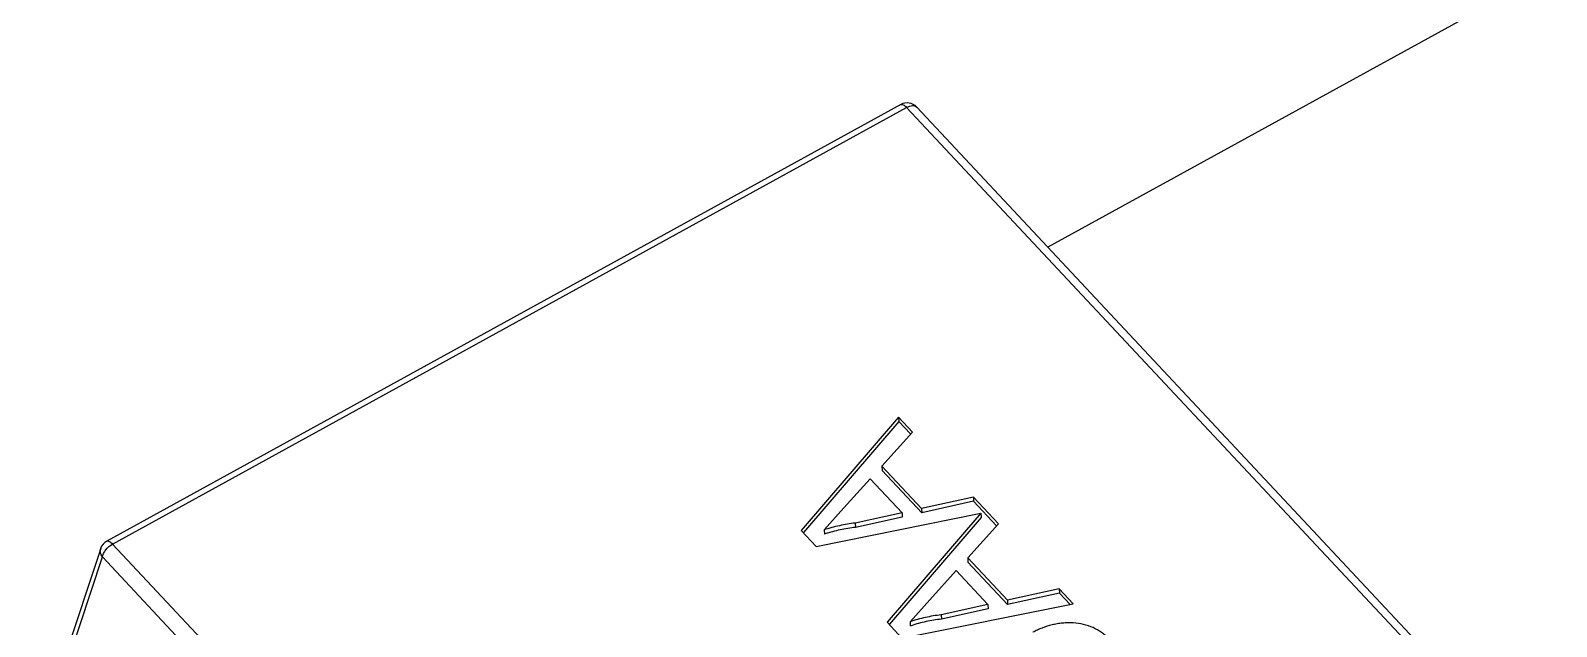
# Model space of a CAD drawing. Header units: millimetres. Extents: x 1514 to 2054, y 119 to 530.
# Drawn here: x 1784.046 to 1786.378, y 335.991 to 336.903 of the extents above; entities that cross this region are included whole.
import ezdxf

# ---------------------------------------------------------------- set-up
doc = ezdxf.new("R2010")
doc.units = ezdxf.units.MM
doc.header["$LTSCALE"] = 30.734
doc.layers.get('0').update_dxf_attribs({"linetype": 'CONTINUOUS'})

msp = doc.modelspace()

# ---------------------------------------------------------------- linework, layer by layer
at = {"color": 7}
for p, q in [((1805.7314, 347.6485), (1785.6011, 336.5712)), ((1785.3761, 336.7896), (1784.1623, 336.1217)), ((1784.1712, 336.1172), (1785.385, 336.7851)), ((1785.385, 336.7851), (1786.9657, 335.0954)), ((1786.9811, 335.0961), (1785.4004, 336.7857)), ((1785.3728, 336.3113), (1785.2239, 336.1379)), ((1785.3731, 336.3048), (1785.2273, 336.135)), ((1785.3728, 336.3113), (1785.3731, 336.3048)), ((1785.394, 336.2886), (1785.3728, 336.3113)), ((1785.391, 336.2857), (1785.3731, 336.3048)), ((1785.3471, 336.2365), (1785.394, 336.2886)), ((1785.3471, 336.2365), (1785.3474, 336.23)), ((1785.4077, 336.1717), (1785.3471, 336.2365)), ((1785.4081, 336.1651), (1785.3474, 336.23)), ((1785.2892, 336.1725), (1785.3294, 336.217)), ((1785.3294, 336.217), (1785.378, 336.1651)), ((1785.4871, 336.1891), (1785.4077, 336.1717)), ((1785.4875, 336.1826), (1785.4081, 336.1651)), ((1785.4871, 336.1891), (1785.4875, 336.1826)), ((1785.5254, 336.1482), (1785.4871, 336.1891)), ((1785.5223, 336.1453), (1785.4875, 336.1826)), ((1785.2465, 336.1137), (1785.4984, 336.1644)), ((1785.2589, 336.1389), (1785.2892, 336.1725)), ((1785.378, 336.1651), (1785.3065, 336.1494)), ((1785.4984, 336.1644), (1785.3552, 335.9976)), ((1785.378, 336.1651), (1785.3783, 336.1586)), ((1785.4077, 336.1717), (1785.4081, 336.1651)), ((1785.4984, 336.1644), (1785.4988, 336.1579)), ((1785.2239, 336.1379), (1785.2465, 336.1137)), ((1785.2589, 336.1389), (1785.2593, 336.1324)), ((1785.3065, 336.1494), (1785.3069, 336.1428)), ((1785.3783, 336.1586), (1785.3069, 336.1428)), ((1785.4988, 336.1579), (1785.3587, 335.9946)), ((1785.4784, 336.0961), (1785.5254, 336.1482)), ((1785.7519, 334.4275), (1784.1712, 336.1172)), ((1785.2607, 336.1328), (1785.2593, 336.1324)), ((1784.153, 336.1104), (1784.0457, 335.786)), ((1784.0485, 335.7735), (1784.1556, 336.0975)), ((1784.1556, 336.0975), (1785.7364, 334.4078)), ((1785.4784, 336.0961), (1785.4788, 336.0896)), ((1785.539, 336.0313), (1785.4784, 336.0961)), ((1785.5394, 336.0248), (1785.4788, 336.0896)), ((1785.4206, 336.0321), (1785.4607, 336.0766)), ((1785.4607, 336.0766), (1785.5093, 336.0247)), ((1785.6184, 336.0488), (1785.539, 336.0313)), ((1785.6188, 336.0422), (1785.5394, 336.0248)), ((1785.6184, 336.0488), (1785.6188, 336.0422)), ((1785.6397, 336.026), (1785.6184, 336.0488)), ((1785.6349, 336.025), (1785.6188, 336.0422)), ((1785.3778, 335.9734), (1785.6397, 336.026)), ((1785.3902, 335.9985), (1785.4206, 336.0321)), ((1785.5093, 336.0247), (1785.4379, 336.009)), ((1785.5093, 336.0247), (1785.5097, 336.0182)), ((1785.539, 336.0313), (1785.5394, 336.0248)), ((1785.3552, 335.9976), (1785.3778, 335.9734)), ((1785.3902, 335.9985), (1785.3906, 335.992)), ((1785.4379, 336.009), (1785.4383, 336.0025)), ((1785.5097, 336.0182), (1785.4383, 336.0025)), ((1785.392, 335.9924), (1785.3906, 335.992))]:
    msp.add_line(p, q, dxfattribs=at)
for centre, start, end in [((1785.3858, 336.7721), 43.0917, 118.8231), ((1784.1719, 336.1041), 118.8146, 161.793)]:
    msp.add_arc(centre, 0.02, start, end, dxfattribs=at)
for points, knots in [([(1785.3761, 336.7896), (1785.3773, 336.7902), (1785.3799, 336.7895), (1785.3826, 336.7875), (1785.3842, 336.786), (1785.385, 336.7851)], [0, 0, 0, 0, 0.36884, 0.65205, 1, 1, 1, 1]), ([(1785.385, 336.7851), (1785.3865, 336.7859), (1785.3894, 336.7872), (1785.3937, 336.7881), (1785.3976, 336.7878), (1785.3997, 336.7865), (1785.4004, 336.7857)], [0, 0, 0, 0, 0.308916, 0.57801, 0.803853, 1, 1, 1, 1]), ([(1785.3065, 336.1494), (1785.3025, 336.1488), (1785.2944, 336.1478), (1785.2823, 336.1454), (1785.2705, 336.1426), (1785.2627, 336.1401), (1785.2589, 336.1389)], [0, 0, 0, 0, 0.251917, 0.502845, 0.752446, 1, 1, 1, 1]), ([(1785.3069, 336.1428), (1785.303, 336.1423), (1785.2951, 336.1413), (1785.2834, 336.139), (1785.2719, 336.1363), (1785.2644, 336.134), (1785.2607, 336.1328)], [0, 0, 0, 0, 0.251842, 0.502725, 0.752395, 1, 1, 1, 1]), ([(1784.1556, 336.0975), (1784.1559, 336.0993), (1784.1573, 336.1032), (1784.1619, 336.1104), (1784.1672, 336.115), (1784.1712, 336.1172)], [0, 0, 0, 0, 0.217466, 0.469654, 1, 1, 1, 1]), ([(1784.1623, 336.1217), (1784.1634, 336.1223), (1784.166, 336.1215), (1784.1688, 336.1196), (1784.1704, 336.1181), (1784.1712, 336.1172)], [0, 0, 0, 0, 0.36884, 0.65205, 1, 1, 1, 1]), ([(1784.1556, 336.0975), (1784.1542, 336.0994), (1784.1521, 336.1036), (1784.1523, 336.1083), (1784.153, 336.1104)], [0, 0, 0, 0, 0.523003, 1, 1, 1, 1]), ([(1785.4379, 336.009), (1785.4338, 336.0085), (1785.4257, 336.0074), (1785.4137, 336.005), (1785.4018, 336.0022), (1785.3941, 335.9997), (1785.3902, 335.9985)], [0, 0, 0, 0, 0.251917, 0.502845, 0.752446, 1, 1, 1, 1]), ([(1785.4383, 336.0025), (1785.4343, 336.0019), (1785.4264, 336.0009), (1785.4148, 335.9986), (1785.4032, 335.9959), (1785.3957, 335.9936), (1785.392, 335.9924)], [0, 0, 0, 0, 0.251842, 0.502725, 0.752395, 1, 1, 1, 1]), ([(1785.6934, 335.9729), (1785.6918, 335.9745), (1785.6885, 335.9778), (1785.681, 335.9838), (1785.6701, 335.9899), (1785.6554, 335.9948), (1785.6423, 335.9968), (1785.6315, 335.9968), (1785.6234, 335.9964), (1785.6153, 335.9952), (1785.6048, 335.9932), (1785.5946, 335.99), (1785.585, 335.9858), (1785.5804, 335.9835), (1785.5781, 335.9823)], [0, 0, 0, 0, 0.055306, 0.112179, 0.230702, 0.355362, 0.48445, 0.549985, 0.615618, 0.681155, 0.746358, 0.874907, 0.937837, 1, 1, 1, 1])]:
    msp.add_open_spline(points, degree=3, knots=knots, dxfattribs=at)

doc.saveas('drawing.dxf')
